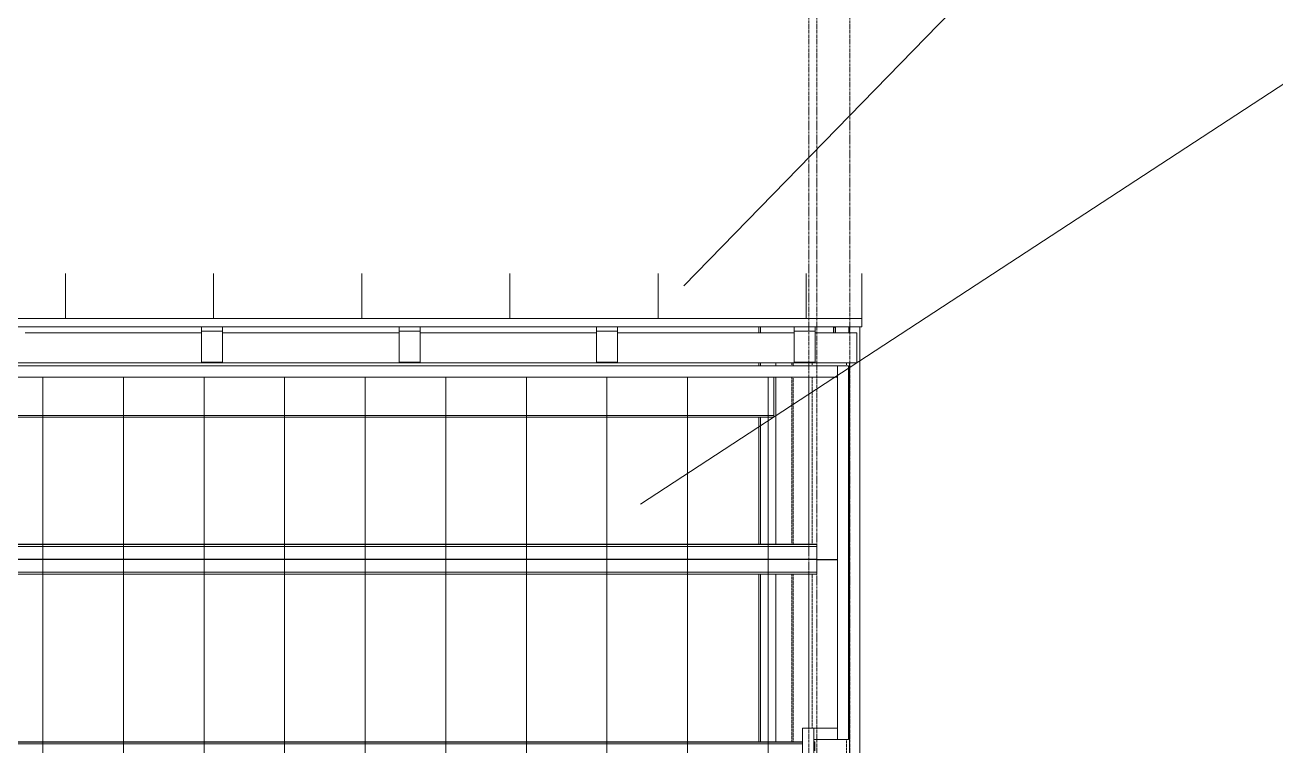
# Model space of a CAD drawing. Header units: inches. Extents: x -23565 to -21, y -324 to 853.
# Drawn here: x -1160.1 to -854.5, y 244 to 420.1 of the extents above; entities that cross this region are included whole.
import ezdxf

# ---------------------------------------------------------------- set-up
doc = ezdxf.new("R2010")
doc.units = ezdxf.units.IN
doc.header["$MEASUREMENT"] = 0
doc.linetypes.add('Grid Line 1_2_', pattern=[0.875, 0.5, -0.125, 0.125, -0.125])
doc.linetypes.add('Hidden 1_8_', pattern=[0.1875, 0.125, -0.0625])
for name, color, linetype, lineweight in [('A-ANNO-IDEN', 131, 'Continuous', 9), ('A-GLAZ-CWMG', 51, 'Continuous', 13), ('A-ROOF', 132, 'Continuous', 13), ('A-ROOF-PATT', 132, 'Continuous', 13), ('A-WALL-PATT', 111, 'Continuous', 25), ('I-WALL', 2, 'Continuous', 13), ('S-BEAM', 12, 'Continuous', 13), ('S-COLS', 52, 'Continuous', 13), ('S-GRID', 1, 'Continuous', 9)]:
    doc.layers.add(name, color=color, linetype=linetype, lineweight=lineweight)

# ---------------------------------------------------------------- blocks, each defined once
blk = doc.blocks.new('Rectangular Mullion - Profile_Polycarbonate_Upper and left-1767982-Building Section - East_West looking South _ Fieldhouse')
at = {"layer": 'A-GLAZ-CWMG', "color": 8, "lineweight": 9}
for p, q in [((26278.39, 336.84), (22784.14, 336.84)), ((26278.39, 336.84), (26278.39, 334.09)), ((26278.39, 334.09), (22784.14, 334.09))]:
    blk.add_line(p, q, dxfattribs=at)
blk = doc.blocks.new('Rectangular Mullion - Profile_Polycarbonate_right-1872005-Building Section - East_West looking South _ Fieldhouse')
at = {"layer": 'A-GLAZ-CWMG', "color": 8, "lineweight": 9}
for p, q in [((26278.39, 336.84), (26281.14, 336.84)), ((26278.39, 245.61), (26278.39, 336.84)), ((26281.14, 245.61), (26281.14, 336.84)), ((26281.14, 245.61), (26278.39, 245.61))]:
    blk.add_line(p, q, dxfattribs=at)
blk = doc.blocks.new('Rectangular Mullion - Profile_Polycarbonate_Upper and left-1767694-Building Section - East_West looking South _ Fieldhouse')
at = {"layer": 'A-GLAZ-CWMG', "color": 8, "lineweight": 9}
for p, q in [((26281.39, 344.88), (26281.39, 346.4)), ((26283.89, 346.4), (26283.89, 243.41)), ((26281.39, 243.27), (26281.39, 337.63)), ((26281.39, 241.75), (26281.39, 243.23)), ((26283.89, 243.35), (26283.89, 241.75))]:
    blk.add_line(p, q, dxfattribs=at)
blk = doc.blocks.new('W-Wide Flange - W12X22-1533120-Building Section - East_West looking South _ Fieldhouse')
at = {"layer": 'S-BEAM', "color": 10, "lineweight": 9}
for p, q in [((26262.89, 334.09), (26262.89, 325.3)), ((25985.89, 324.71), (26262.89, 324.71)), ((25985.89, 324.29), (26262.89, 324.29)), ((26262.89, 325.3), (26262.89, 324.77)), ((26262.89, 324.77), (26262.89, 324.71)), ((26262.89, 324.71), (26262.89, 324.29))]:
    blk.add_line(p, q, dxfattribs=at)
blk = doc.blocks.new('Girt_Z - 10_D-1732176-Building Section - East_West looking South _ Fieldhouse')
at = {"layer": 'S-BEAM', "color": 10, "lineweight": 9}
for p, q in [((26269.89, 245.04), (22791.39, 245.04)), ((26269.89, 244.96), (22791.39, 244.96)), ((26269.89, 244.51), (22791.39, 244.51))]:
    blk.add_line(p, q, dxfattribs=at)
at = {"layer": 'S-BEAM', "color": 8, "lineweight": 9}
for p, q in [((26272.89, 245.04), (26272.64, 245.04)), ((26272.89, 244.96), (26272.64, 244.96)), ((26272.89, 244.51), (26272.64, 244.51)), ((26272.89, 245.04), (26272.89, 244.96)), ((26272.89, 244.96), (26272.89, 244.51)), ((26272.89, 244.51), (26272.89, 242.82))]:
    blk.add_line(p, q, dxfattribs=at)
blk = doc.blocks.new('Girt_Z - 10_D-1241717-Building Section - East_West looking South _ Fieldhouse')
at = {"layer": 'S-BEAM', "color": 10, "lineweight": 9}
for p, q in [((26273.39, 293.29), (22791.39, 293.29)), ((26273.39, 293.21), (22791.39, 293.21)), ((26273.39, 292.76), (22791.39, 292.76)), ((26273.39, 293.29), (26273.39, 293.21)), ((26273.39, 293.21), (26273.39, 292.76)), ((26273.39, 292.76), (26273.39, 289.62)), ((26273.39, 289.62), (22791.39, 289.62)), ((26273.39, 289.55), (22791.39, 289.55)), ((26273.39, 289.62), (26273.39, 289.55)), ((26273.39, 289.55), (26273.39, 289.36)), ((26273.39, 289.36), (26273.39, 286.42)), ((22791.39, 286.42), (26273.39, 286.42)), ((26273.39, 285.94), (22791.39, 285.94)), ((26273.39, 286.42), (26273.39, 285.94))]:
    blk.add_line(p, q, dxfattribs=at)
blk = doc.blocks.new('Girt_Z - 10_D-1223976-Building Section - East_West looking South _ Fieldhouse')
at = {"layer": 'S-BEAM', "color": 10, "lineweight": 9}
for p, q in [((26278.39, 289.55), (26273.39, 289.55)), ((26273.39, 289.44), (26278.39, 289.44))]:
    blk.add_line(p, q, dxfattribs=at)
at = {"layer": 'S-BEAM', "color": 8, "lineweight": 9}
for p, q in [((26281.28, 289.36), (26281.28, 286.47)), ((26281.28, 286.47), (26281.14, 286.35)), ((26281.14, 286.21), (26281.39, 286.42))]:
    blk.add_line(p, q, dxfattribs=at)
for radius, start in [(0.187, 0), (0.0782, 2.1227)]:
    blk.add_arc((26281.2, 289.36), radius, start, 90, dxfattribs=at)
blk = doc.blocks.new('Rectangular Mullion - Profile_Polycarbonate_Lower-1767898-Building Section - East_West looking South _ Fieldhouse')
at = {"layer": 'A-GLAZ-CWMG', "color": 8, "lineweight": 9}
for p, q in [((26272.64, 245.61), (26272.64, 248.36)), ((26272.64, 248.36), (26278.39, 248.36)), ((26278.39, 248.36), (26278.39, 245.61)), ((26272.64, 245.61), (26278.39, 245.61))]:
    blk.add_line(p, q, dxfattribs=at)
blk = doc.blocks.new('Rectangular Mullion - Profile_Polycarbonate_right-1766041-Building Section - East_West looking South _ Fieldhouse')
at = {"layer": 'A-GLAZ-CWMG', "color": 8, "lineweight": 9}
for p, q in [((26269.89, 248.36), (26272.64, 248.36)), ((26269.89, 239.69), (26269.89, 248.36)), ((26272.64, 242.81), (26272.64, 248.36)), ((26272.64, 241.75), (26272.64, 242.75)), ((26269.89, 193.34), (26269.89, 239.6)), ((26271.89, 193.34), (26269.89, 193.34))]:
    blk.add_line(p, q, dxfattribs=at)
blk = doc.blocks.new('Dimension Lumber - 5_5 x 7_5 Glulam-1730092-Building Section - East_West looking South _ Fieldhouse')
at = {"layer": 'S-BEAM', "color": 8, "lineweight": 9}
for p, q in [((26267.83, 346.4), (26267.83, 345.28)), ((26272.95, 345.28), (26272.95, 346.4))]:
    blk.add_line(p, q, dxfattribs=at)
at = {"layer": 'S-BEAM', "color": 7}
for p, q in [((26272.95, 345.28), (26267.83, 345.28)), ((26267.83, 345.28), (26267.83, 337.78)), ((26272.95, 337.78), (26272.95, 345.28)), ((26267.83, 337.78), (26272.95, 337.78))]:
    blk.add_line(p, q, dxfattribs=at)
blk = doc.blocks.new('Girt_C - 8_D-1405512-Building Section - East_West looking South _ Fieldhouse')
at = {"layer": 'S-BEAM', "color": 8, "lineweight": 9}
for p, q in [((26277.41, 346.19), (26277.41, 346.4)), ((26277.58, 346.39), (26277.41, 346.19)), ((26277.41, 346.19), (26277.49, 346.12)), ((26277.41, 344.87), (26277.41, 346.19)), ((26277.49, 346.12), (26277.73, 346.4)), ((26277.49, 344.87), (26277.49, 346.12)), ((26277.94, 346.4), (26277.94, 344.87)), ((26281.21, 344.87), (26281.21, 346.4)), ((26281.28, 346.4), (26281.28, 344.87))]:
    blk.add_line(p, q, dxfattribs=at)
blk = doc.blocks.new('W-Wide Flange-Column - B1_L-1389336-Building Section - East_West looking South _ Fieldhouse')
at = {"layer": 'S-COLS', "color": 8, "linetype": 'Hidden 1_8_', "lineweight": 9}
for p, q in [((26267.23, 336.84), (26267.23, 337.63)), ((26267.55, 337.63), (26267.55, 336.84)), ((26267.23, 192.49), (26267.23, 193.34)), ((26267.55, 193.34), (26267.55, 192.49)), ((26267.23, 0), (26267.23, 146.5)), ((26267.55, 146.5), (26267.55, 0))]:
    blk.add_line(p, q, dxfattribs=at)
at = {"layer": 'S-COLS', "color": 10, "linetype": 'Hidden 1_8_', "lineweight": 9}
for p, q in [((26267.23, 293.29), (26267.23, 334.09)), ((26267.55, 334.09), (26267.55, 293.29)), ((26267.23, 245.04), (26267.23, 285.94)), ((26267.55, 285.94), (26267.55, 245.04)), ((26267.23, 196.09), (26267.23, 237.69)), ((26267.55, 237.69), (26267.55, 196.09))]:
    blk.add_line(p, q, dxfattribs=at)
blk = doc.blocks.new('C-Channel-Column - C10X25-1772857-Building Section - East_West looking South _ Fieldhouse')
at = {"layer": 'S-COLS', "color": 8, "linetype": 'Hidden 1_8_', "lineweight": 9}
for p, q in [((26272.2, 336.84), (26272.2, 337.63)), ((26280.58, 336.84), (26280.58, 337.63)), ((26280.58, 243.23), (26280.58, 245.61)), ((26280.58, 241.75), (26280.58, 243.17)), ((26272.2, 144.79), (26272.2, 146.5)), ((26272.2, 100.18), (26272.2, 144.69)), ((26272.2, 51.55), (26272.2, 100.08)), ((26272.2, 0), (26272.2, 51.45))]:
    blk.add_line(p, q, dxfattribs=at)
at = {"layer": 'S-COLS', "color": 10, "linetype": 'Hidden 1_8_', "lineweight": 9}
for p, q in [((26272.2, 293.29), (26272.2, 334.09)), ((26272.2, 248.36), (26272.2, 285.94))]:
    blk.add_line(p, q, dxfattribs=at)

msp = doc.modelspace()

# ---------------------------------------------------------------- hatches: boundary and pattern name
at = {"layer": 'A-ROOF-PATT', "lineweight": 9}
h = msp.add_hatch(dxfattribs=at)
h.set_pattern_fill('FP_68', color=8, style=0, pattern_type=2)
h.set_pattern_definition([(90, (-27241.743, 1279.063), (-36.188, 2e-15), [])])
h.paths.add_polyline_path([(-4462.36857, 348.40377), (-955.61613, 348.40377), (-955.61613, 359.40379), (-4462.36857, 359.40379), (-4462.36857, 349.95092)], flags=0)
at = {"layer": 'A-WALL-PATT', "lineweight": 9}
h = msp.add_hatch(dxfattribs=at)
h.set_pattern_fill('FP_72', color=8, style=0, pattern_type=2)
h.set_pattern_definition([(90, (-958.868, 0), (-19.685, 1e-15), [])])
h.paths.add_polyline_path([(-4455.8675, 196.09153), (-970.1175, 196.09153), (-970.1175, 239.59911), (-970.1175, 239.6875), (-970.055, 248.36288), (-961.6175, 248.36288), (-961.6175, 334.09126), (-4455.8675, 334.09126), (-4455.8675, 232.76792)], flags=0)

# ---------------------------------------------------------------- linework, layer by layer
at = {"layer": 'A-ANNO-IDEN', "color": 153}
for p, q in [((-999.133, 356.36275), (-832.93233, 527.06588)), ((-1009.7196, 303.05824), (-831.80683, 419.31285))]:
    msp.add_line(p, q, dxfattribs=at)
at = {"layer": 'A-ROOF', "color": 8, "lineweight": 9}
msp.add_line((-955.6175, 348.40377), (-955.6175, 359.40377), dxfattribs=at)
at = {"layer": 'A-ROOF', "color": 7}
for p, q in [((-955.6175, 348.40377), (-4462.3685, 348.40377)), ((-955.6175, 346.40203), (-955.6175, 348.40377)), ((-4462.3685, 346.40203), (-955.6175, 346.40203))]:
    msp.add_line(p, q, dxfattribs=at)
at = {"layer": 'I-WALL', "color": 8, "lineweight": 9}
for p, q in [((-1116.93, 344.875), (-1160.055, 344.875)), ((-1068.68, 344.875), (-1111.805, 344.875)), ((-1020.43, 344.875), (-1063.555, 344.875)), ((-972.18, 344.875), (-1015.305, 344.875)), ((-956.9049, 344.875), (-967.055, 344.875)), ((-956.9049, 337.625), (-956.9049, 344.875)), ((-4461.1185, 337.625), (-956.9049, 337.625))]:
    msp.add_line(p, q, dxfattribs=at)
at = {"layer": 'S-COLS', "color": 8, "lineweight": 9}
for p, q in [((-980.8175, 346.40203), (-980.8175, 344.875)), ((-980.4375, 346.40203), (-980.4375, 344.875)), ((-980.8175, 337.625), (-980.8175, 336.84126)), ((-980.4375, 337.625), (-980.4375, 336.84126)), ((-976.6175, 337.625), (-976.6175, 336.84126)), ((-968.6175, 337.625), (-968.6175, 336.84126))]:
    msp.add_line(p, q, dxfattribs=at)
at = {"layer": 'S-COLS', "color": 10, "lineweight": 9}
for p, q in [((-976.6175, 334.09126), (-976.6175, 293.29459)), ((-968.6175, 334.09126), (-968.6175, 293.29459)), ((-980.8175, 324.28658), (-980.8175, 293.29459)), ((-980.4375, 324.28658), (-980.4375, 293.29459)), ((-980.8175, 285.93978), (-980.8175, 245.04459)), ((-980.4375, 285.93978), (-980.4375, 245.04459)), ((-976.6175, 285.93978), (-976.6175, 245.04459)), ((-968.6175, 285.93978), (-968.6175, 248.36288))]:
    msp.add_line(p, q, dxfattribs=at)
at = {"layer": 'S-GRID', "linetype": 'Grid Line 1_2_'}
for p, q in [((-968.6175, -273.16081), (-968.6175, 671.89181)), ((-966.6175, -273.16081), (-966.6175, 671.89181)), ((-958.6175, -273.16081), (-958.6175, 671.89181)), ((-958.6175, -273.16081), (-958.6175, 671.89181))]:
    msp.add_line(p, q, dxfattribs=at)

# ---------------------------------------------------------------- block references
at = {"layer": 'A-GLAZ-CWMG', "color": 8, "lineweight": 9}
for name in ['Rectangular Mullion - Profile_Polycarbonate_Upper and left-1767694-Building Section - East_West looking South _ Fieldhouse', 'Rectangular Mullion - Profile_Polycarbonate_Upper and left-1767982-Building Section - East_West looking South _ Fieldhouse', 'Rectangular Mullion - Profile_Polycarbonate_right-1872005-Building Section - East_West looking South _ Fieldhouse', 'Rectangular Mullion - Profile_Polycarbonate_right-1766041-Building Section - East_West looking South _ Fieldhouse', 'Rectangular Mullion - Profile_Polycarbonate_Lower-1767898-Building Section - East_West looking South _ Fieldhouse']:
    msp.add_blockref(name, (-27240.00773, 0), dxfattribs=at)
at = {"layer": 'S-BEAM', "color": 8, "lineweight": 9}
for name, p in [('Dimension Lumber - 5_5 x 7_5 Glulam-1730092-Building Section - East_West looking South _ Fieldhouse', (-27384.75773, 0)), ('Dimension Lumber - 5_5 x 7_5 Glulam-1730092-Building Section - East_West looking South _ Fieldhouse', (-27336.50773, 0)), ('Dimension Lumber - 5_5 x 7_5 Glulam-1730092-Building Section - East_West looking South _ Fieldhouse', (-27288.25773, 0)), ('Dimension Lumber - 5_5 x 7_5 Glulam-1730092-Building Section - East_West looking South _ Fieldhouse', (-27240.00773, 0)), ('Girt_C - 8_D-1405512-Building Section - East_West looking South _ Fieldhouse', (-27240.00773, 0)), ('Girt_Z - 10_D-1223976-Building Section - East_West looking South _ Fieldhouse', (-27240.00773, 0))]:
    msp.add_blockref(name, p, dxfattribs=at)
at = {"layer": 'S-BEAM', "color": 10, "lineweight": 9}
for name in ['W-Wide Flange - W12X22-1533120-Building Section - East_West looking South _ Fieldhouse', 'Girt_Z - 10_D-1241717-Building Section - East_West looking South _ Fieldhouse', 'Girt_Z - 10_D-1732176-Building Section - East_West looking South _ Fieldhouse']:
    msp.add_blockref(name, (-27240.00773, 0), dxfattribs=at)
at = {"layer": 'S-COLS', "color": 8, "linetype": 'Hidden 1_8_', "lineweight": 9}
for name in ['W-Wide Flange-Column - B1_L-1389336-Building Section - East_West looking South _ Fieldhouse', 'C-Channel-Column - C10X25-1772857-Building Section - East_West looking South _ Fieldhouse']:
    msp.add_blockref(name, (-27240.00773, 0), dxfattribs=at)

doc.saveas('drawing.dxf')
